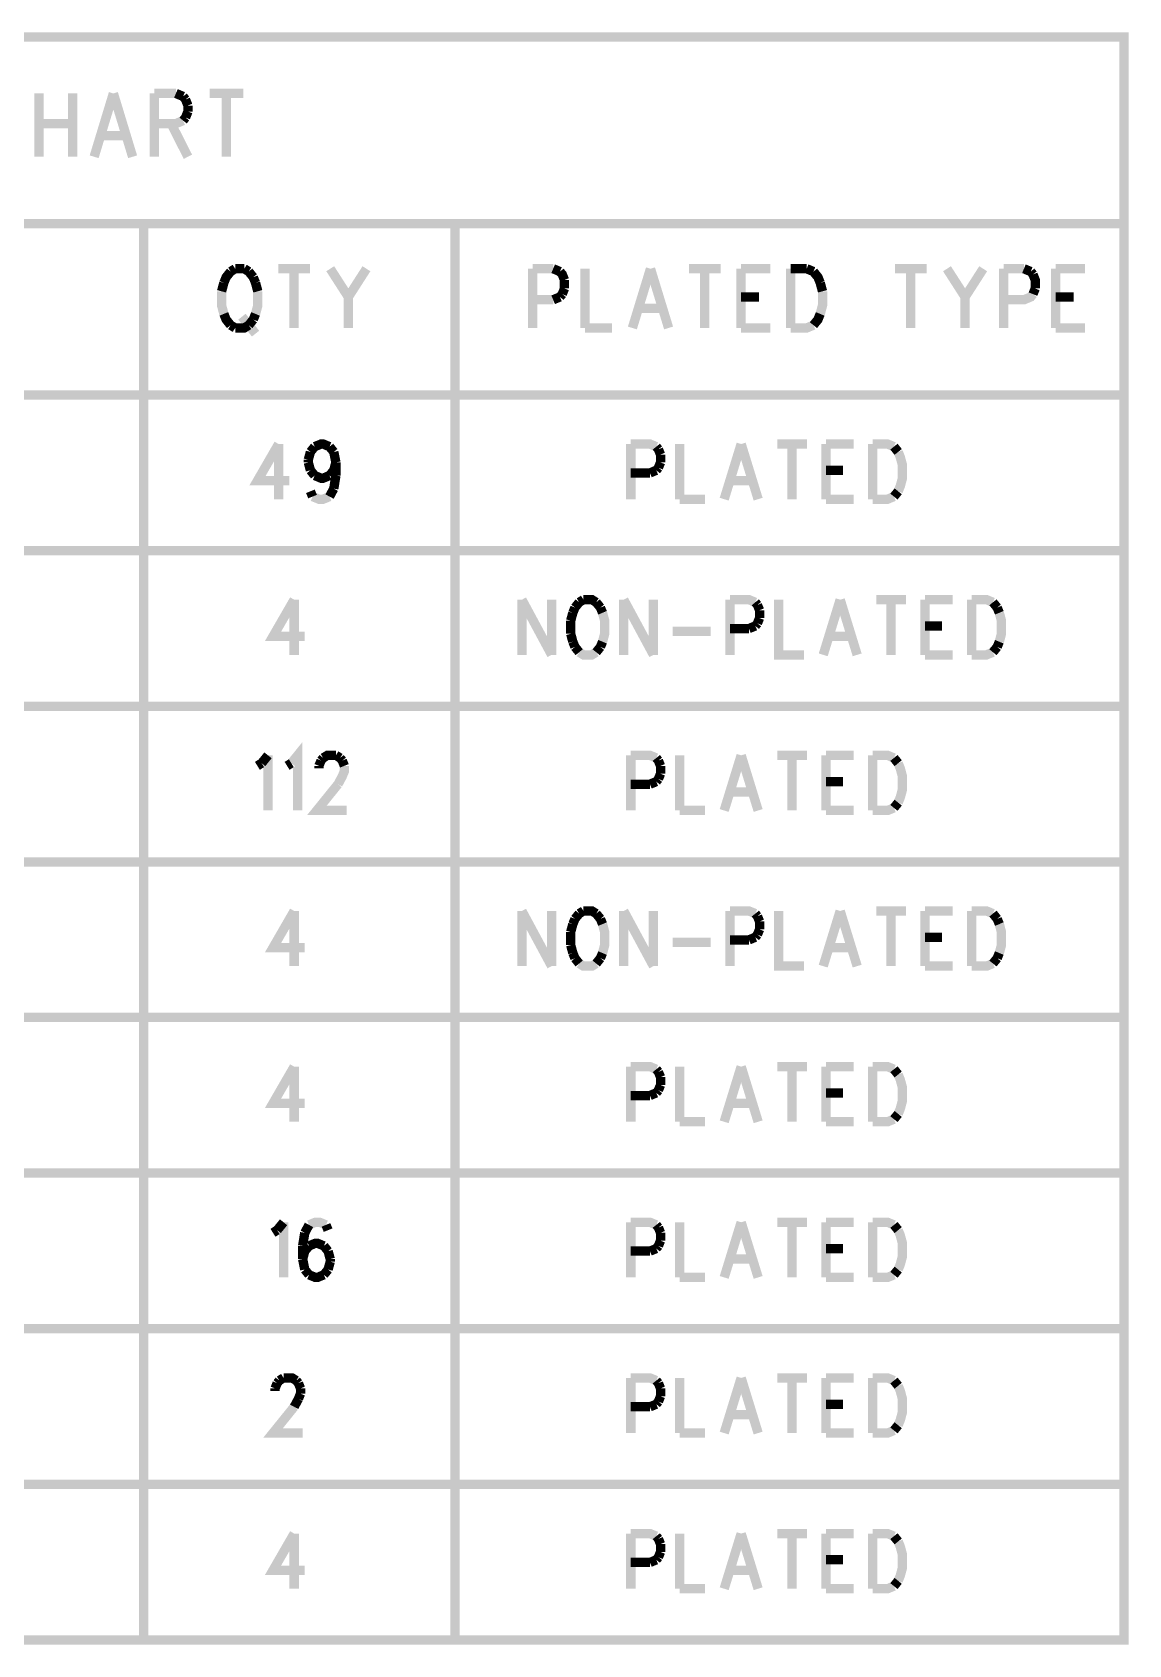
# Model space of a CAD drawing. Extents: x 7.3 to 17.4, y 4.7 to 13.3.
# Drawn here: x 15.646 to 17.407, y 8.192 to 10.783 of the extents above; entities that cross this region are included whole.
import ezdxf

# ---------------------------------------------------------------- set-up
doc = ezdxf.new("R2010")
doc.units = 0
doc.layers.add('DD_PHO', color=6, linetype='CONTINUOUS')

msp = doc.modelspace()

# ---------------------------------------------------------------- linework, layer by layer
at = {"layer": 'DD_PHO', "const_width": 0.015}
for points in [[(13.75, 10.775), (13.75, 8.2), (17.4, 8.2), (17.4, 10.775), (13.75, 10.775)], [(15.65636, 10.68421), (15.65636, 10.5825)], [(15.71045, 10.68421), (15.71045, 10.5825)], [(15.77613, 10.68421), (15.74522, 10.5825)], [(15.77613, 10.68421), (15.80704, 10.5825)], [(15.84181, 10.68421), (15.84181, 10.5825)], [(15.84181, 10.68421), (15.87659, 10.68421)], [(15.87659, 10.68421), (15.88818, 10.67937)], [(15.88818, 10.67937), (15.89204, 10.67453)], [(15.89204, 10.67453), (15.8959, 10.66484)], [(15.8959, 10.66484), (15.8959, 10.65515)], [(15.93068, 10.68421), (15.98477, 10.68421)], [(15.95772, 10.68421), (15.95772, 10.5825)], [(15.88818, 10.64062), (15.87659, 10.63578), (15.84181, 10.63578)], [(15.89204, 10.64546), (15.88818, 10.64062)], [(15.8959, 10.65515), (15.89204, 10.64546)], [(15.65636, 10.63578), (15.71045, 10.63578)], [(15.75681, 10.6164), (15.79545, 10.6164)], [(15.86886, 10.63578), (15.8959, 10.5825)], [(13.75, 10.475), (17.4, 10.475)], [(15.825, 10.475), (15.825, 8.2)], [(16.325, 10.475), (16.325, 8.2)], [(15.95363, 10.38), (15.95, 10.3664)], [(15.96454, 10.39812), (15.95727, 10.38906), (15.95363, 10.38)], [(15.97181, 10.40265), (15.96454, 10.39812)], [(15.98636, 10.40265), (15.97181, 10.40265)], [(15.99363, 10.39812), (15.98636, 10.40265)], [(16.0009, 10.38906), (15.99363, 10.39812)], [(16.00454, 10.38), (16.0009, 10.38906)], [(16.00818, 10.3664), (16.00454, 10.38)], [(16.0409, 10.40265), (16.09181, 10.40265)], [(16.06636, 10.40265), (16.06636, 10.3075)], [(16.12454, 10.40265), (16.15363, 10.35734)], [(16.18272, 10.40265), (16.15363, 10.35734)], [(16.45, 10.40265), (16.45, 10.3075)], [(16.45, 10.40265), (16.48272, 10.40265)], [(16.48272, 10.40265), (16.49363, 10.39812)], [(16.49363, 10.39812), (16.49727, 10.39359), (16.5009, 10.38453)], [(16.5009, 10.38453), (16.5009, 10.37093)], [(16.53363, 10.40265), (16.53363, 10.3075)], [(16.63909, 10.40265), (16.61, 10.3075)], [(16.63909, 10.40265), (16.66818, 10.3075)], [(16.7009, 10.40265), (16.75181, 10.40265)], [(16.72636, 10.40265), (16.72636, 10.3075)], [(16.78454, 10.40265), (16.78454, 10.3075)], [(16.78454, 10.40265), (16.83181, 10.40265)], [(16.86454, 10.40265), (16.86454, 10.3075)], [(16.86454, 10.40265), (16.89, 10.40265)], [(16.89, 10.40265), (16.9009, 10.39812)], [(16.9009, 10.39812), (16.90818, 10.38906), (16.91181, 10.38)], [(16.91181, 10.38), (16.91545, 10.3664)], [(17.03181, 10.40265), (17.08272, 10.40265)], [(17.05727, 10.40265), (17.05727, 10.3075)], [(17.11545, 10.40265), (17.14454, 10.35734)], [(17.17363, 10.40265), (17.14454, 10.35734)], [(17.20636, 10.40265), (17.20636, 10.3075)], [(17.20636, 10.40265), (17.23909, 10.40265)], [(17.23909, 10.40265), (17.25, 10.39812)], [(17.25, 10.39812), (17.25363, 10.39359)], [(17.25363, 10.39359), (17.25727, 10.38453), (17.25727, 10.37093)], [(17.29, 10.40265), (17.29, 10.3075)], [(17.29, 10.40265), (17.33727, 10.40265)], [(15.95, 10.3664), (15.95, 10.34375), (15.95363, 10.33015)], [(16.00454, 10.33015), (16.00818, 10.34375), (16.00818, 10.3664)], [(16.15363, 10.35734), (16.15363, 10.3075)], [(16.48272, 10.35281), (16.45, 10.35281)], [(16.49363, 10.35734), (16.48272, 10.35281)], [(16.49727, 10.36187), (16.49363, 10.35734)], [(16.5009, 10.37093), (16.49727, 10.36187)], [(16.78454, 10.35734), (16.81363, 10.35734)], [(16.91545, 10.3664), (16.91545, 10.34375), (16.91181, 10.33015)], [(17.14454, 10.35734), (17.14454, 10.3075)], [(17.25363, 10.36187), (17.25, 10.35734), (17.23909, 10.35281), (17.20636, 10.35281)], [(17.25727, 10.37093), (17.25363, 10.36187)], [(17.29, 10.35734), (17.31909, 10.35734)], [(15.95363, 10.33015), (15.95727, 10.32109), (15.96454, 10.31203)], [(16.0009, 10.32109), (16.00454, 10.33015)], [(16.6209, 10.33921), (16.65727, 10.33921)], [(16.91181, 10.33015), (16.90818, 10.32109), (16.9009, 10.31203)], [(15.96454, 10.31203), (15.97181, 10.3075)], [(15.97181, 10.3075), (15.98636, 10.3075), (15.99363, 10.31203)], [(15.98272, 10.32562), (16.00454, 10.29843)], [(15.99363, 10.31203), (16.0009, 10.32109)], [(16.53363, 10.3075), (16.57727, 10.3075)], [(16.78454, 10.3075), (16.83181, 10.3075)], [(16.9009, 10.31203), (16.89, 10.3075), (16.86454, 10.3075)], [(17.29, 10.3075), (17.33727, 10.3075)], [(17.4, 10.2), (13.75, 10.2)], [(16.04159, 10.12109), (16.0075, 10.06203), (16.05863, 10.06203)], [(16.04159, 10.12109), (16.04159, 10.0325)], [(16.09954, 10.11687), (16.10977, 10.12109), (16.11318, 10.12109), (16.1234, 10.11687)], [(16.6075, 10.12109), (16.6075, 10.0325)], [(16.6075, 10.12109), (16.63818, 10.12109), (16.6484, 10.11687)], [(16.6859, 10.12109), (16.6859, 10.0325)], [(16.78477, 10.12109), (16.7575, 10.0325)], [(16.78477, 10.12109), (16.81204, 10.0325)], [(16.84272, 10.12109), (16.89045, 10.12109)], [(16.86659, 10.12109), (16.86659, 10.0325)], [(16.92113, 10.12109), (16.92113, 10.0325)], [(16.92113, 10.12109), (16.96545, 10.12109)], [(16.99613, 10.12109), (16.99613, 10.0325)], [(16.99613, 10.12109), (17.02, 10.12109), (17.03022, 10.11687)], [(16.08931, 10.09578), (16.09272, 10.10843)], [(16.08931, 10.09156), (16.08931, 10.09578)], [(16.09272, 10.10843), (16.09954, 10.11687)], [(16.1234, 10.11687), (16.13022, 10.10843)], [(16.13022, 10.10843), (16.13363, 10.09156)], [(16.6484, 10.11687), (16.65181, 10.11265)], [(16.65181, 10.11265), (16.65522, 10.10421)], [(16.65522, 10.10421), (16.65522, 10.09156)], [(17.03022, 10.11687), (17.03704, 10.10843)], [(17.03704, 10.10843), (17.04045, 10.1), (17.04386, 10.08734), (17.04386, 10.06625), (17.04045, 10.05359), (17.03704, 10.04515)], [(16.09272, 10.0789), (16.08931, 10.09156)], [(16.09954, 10.07046), (16.09272, 10.0789)], [(16.1234, 10.07046), (16.11318, 10.06625), (16.10977, 10.06625), (16.09954, 10.07046)], [(16.13022, 10.0789), (16.1234, 10.07046)], [(16.13363, 10.09156), (16.13022, 10.0789)], [(16.13363, 10.07046), (16.13022, 10.04937)], [(16.13363, 10.09156), (16.13363, 10.07046)], [(16.63818, 10.07468), (16.6075, 10.07468)], [(16.6484, 10.0789), (16.63818, 10.07468)], [(16.65181, 10.08312), (16.6484, 10.0789)], [(16.65522, 10.09156), (16.65181, 10.08312)], [(16.92113, 10.0789), (16.9484, 10.0789)], [(16.09613, 10.03671), (16.09272, 10.04515)], [(16.13022, 10.04937), (16.1234, 10.03671)], [(16.76772, 10.06203), (16.80181, 10.06203)], [(17.03704, 10.04515), (17.03022, 10.03671)], [(16.1234, 10.03671), (16.11318, 10.0325), (16.10636, 10.0325), (16.09613, 10.03671)], [(16.6859, 10.0325), (16.72681, 10.0325)], [(16.92113, 10.0325), (16.96545, 10.0325)], [(17.03022, 10.03671), (17.02, 10.0325), (16.99613, 10.0325)], [(13.75, 9.95), (17.4, 9.95)], [(16.06659, 9.87109), (16.0325, 9.81203), (16.08363, 9.81203)], [(16.06659, 9.87109), (16.06659, 9.7825)], [(16.4325, 9.87109), (16.4325, 9.7825)], [(16.4325, 9.87109), (16.48022, 9.7825)], [(16.48022, 9.87109), (16.48022, 9.7825)], [(16.52454, 9.86687), (16.51772, 9.85843)], [(16.53136, 9.87109), (16.52454, 9.86687)], [(16.55181, 9.86687), (16.545, 9.87109), (16.53136, 9.87109)], [(16.55863, 9.85843), (16.55181, 9.86687)], [(16.59613, 9.87109), (16.59613, 9.7825)], [(16.59613, 9.87109), (16.64386, 9.7825)], [(16.64386, 9.87109), (16.64386, 9.7825)], [(16.76659, 9.87109), (16.76659, 9.7825)], [(16.76659, 9.87109), (16.79727, 9.87109), (16.8075, 9.86687)], [(16.8075, 9.86687), (16.8109, 9.86265)], [(16.8109, 9.86265), (16.81431, 9.85421)], [(16.845, 9.87109), (16.845, 9.7825), (16.8859, 9.7825)], [(16.94386, 9.87109), (16.91659, 9.7825)], [(16.94386, 9.87109), (16.97113, 9.7825)], [(17.00181, 9.87109), (17.04954, 9.87109)], [(17.02568, 9.87109), (17.02568, 9.7825)], [(17.08022, 9.87109), (17.08022, 9.7825)], [(17.08022, 9.87109), (17.12454, 9.87109)], [(17.15522, 9.87109), (17.15522, 9.7825)], [(17.15522, 9.87109), (17.17909, 9.87109), (17.18931, 9.86687)], [(17.18931, 9.86687), (17.19613, 9.85843)], [(16.51431, 9.85), (16.5109, 9.83734)], [(16.5109, 9.83734), (16.5109, 9.81625)], [(16.51772, 9.85843), (16.51431, 9.85)], [(16.56204, 9.85), (16.55863, 9.85843)], [(16.56204, 9.80359), (16.56545, 9.81625), (16.56545, 9.83734), (16.56204, 9.85)], [(16.81431, 9.84156), (16.8109, 9.83312)], [(16.81431, 9.85421), (16.81431, 9.84156)], [(17.19613, 9.85843), (17.19954, 9.85)], [(17.19954, 9.85), (17.20295, 9.83734), (17.20295, 9.81625), (17.19954, 9.80359)], [(16.5109, 9.81625), (16.51431, 9.80359)], [(16.67454, 9.82046), (16.7359, 9.82046)], [(16.79727, 9.82468), (16.76659, 9.82468)], [(16.8075, 9.8289), (16.79727, 9.82468)], [(16.8109, 9.83312), (16.8075, 9.8289)], [(16.92681, 9.81203), (16.9609, 9.81203)], [(17.08022, 9.8289), (17.1075, 9.8289)], [(16.51431, 9.80359), (16.51772, 9.79515)], [(16.51772, 9.79515), (16.52454, 9.78671)], [(16.52454, 9.78671), (16.53136, 9.7825), (16.545, 9.7825), (16.55181, 9.78671)], [(16.55181, 9.78671), (16.55863, 9.79515)], [(16.55863, 9.79515), (16.56204, 9.80359)], [(17.18931, 9.78671), (17.17909, 9.7825), (17.15522, 9.7825)], [(17.19613, 9.79515), (17.18931, 9.78671)], [(17.19954, 9.80359), (17.19613, 9.79515)], [(17.08022, 9.7825), (17.12454, 9.7825)], [(13.75, 9.7), (17.4, 9.7)], [(16.06204, 9.60843), (16.07227, 9.62109), (16.07227, 9.5325)], [(16.0075, 9.60421), (16.01431, 9.60843)], [(16.01431, 9.60843), (16.02454, 9.62109)], [(16.02454, 9.62109), (16.02454, 9.5325)], [(16.05522, 9.60421), (16.06204, 9.60843)], [(16.10636, 9.60421), (16.10977, 9.61265)], [(16.10636, 9.6), (16.10636, 9.60421)], [(16.10977, 9.61265), (16.11318, 9.61687)], [(16.11318, 9.61687), (16.12, 9.62109), (16.13363, 9.62109)], [(16.13363, 9.62109), (16.14045, 9.61687)], [(16.14727, 9.60421), (16.14727, 9.59578), (16.14386, 9.58734), (16.13704, 9.57468)], [(16.14045, 9.61687), (16.14386, 9.61265)], [(16.14386, 9.61265), (16.14727, 9.60421)], [(16.6075, 9.62109), (16.6075, 9.5325)], [(16.6075, 9.62109), (16.63818, 9.62109), (16.6484, 9.61687)], [(16.6484, 9.61687), (16.65181, 9.61265)], [(16.65181, 9.61265), (16.65522, 9.60421)], [(16.65522, 9.60421), (16.65522, 9.59156)], [(16.6859, 9.62109), (16.6859, 9.5325)], [(16.78477, 9.62109), (16.7575, 9.5325)], [(16.78477, 9.62109), (16.81204, 9.5325)], [(16.84272, 9.62109), (16.89045, 9.62109)], [(16.86659, 9.62109), (16.86659, 9.5325)], [(16.92113, 9.62109), (16.92113, 9.5325)], [(16.92113, 9.62109), (16.96545, 9.62109)], [(16.99613, 9.62109), (16.99613, 9.5325)], [(16.99613, 9.62109), (17.02, 9.62109), (17.03022, 9.61687)], [(17.03022, 9.61687), (17.03704, 9.60843)], [(17.03704, 9.60843), (17.04045, 9.6), (17.04386, 9.58734), (17.04386, 9.56625), (17.04045, 9.55359), (17.03704, 9.54515)], [(16.6484, 9.5789), (16.63818, 9.57468)], [(16.65181, 9.58312), (16.6484, 9.5789)], [(16.65522, 9.59156), (16.65181, 9.58312)], [(16.92113, 9.5789), (16.9484, 9.5789)], [(16.13704, 9.57468), (16.10295, 9.5325), (16.15068, 9.5325)], [(16.63818, 9.57468), (16.6075, 9.57468)], [(16.76772, 9.56203), (16.80181, 9.56203)], [(16.6859, 9.5325), (16.72681, 9.5325)], [(16.92113, 9.5325), (16.96545, 9.5325)], [(17.03022, 9.53671), (17.02, 9.5325), (16.99613, 9.5325)], [(17.03704, 9.54515), (17.03022, 9.53671)], [(13.75, 9.45), (17.4, 9.45)], [(16.06659, 9.37109), (16.0325, 9.31203), (16.08363, 9.31203)], [(16.06659, 9.37109), (16.06659, 9.2825)], [(16.4325, 9.37109), (16.4325, 9.2825)], [(16.4325, 9.37109), (16.48022, 9.2825)], [(16.48022, 9.37109), (16.48022, 9.2825)], [(16.53136, 9.37109), (16.52454, 9.36687)], [(16.55181, 9.36687), (16.545, 9.37109), (16.53136, 9.37109)], [(16.59613, 9.37109), (16.59613, 9.2825)], [(16.59613, 9.37109), (16.64386, 9.2825)], [(16.64386, 9.37109), (16.64386, 9.2825)], [(16.76659, 9.37109), (16.76659, 9.2825)], [(16.76659, 9.37109), (16.79727, 9.37109), (16.8075, 9.36687)], [(16.845, 9.37109), (16.845, 9.2825), (16.8859, 9.2825)], [(16.94386, 9.37109), (16.91659, 9.2825)], [(16.94386, 9.37109), (16.97113, 9.2825)], [(17.00181, 9.37109), (17.04954, 9.37109)], [(17.02568, 9.37109), (17.02568, 9.2825)], [(17.08022, 9.37109), (17.08022, 9.2825)], [(17.08022, 9.37109), (17.12454, 9.37109)], [(17.15522, 9.37109), (17.15522, 9.2825)], [(17.15522, 9.37109), (17.17909, 9.37109), (17.18931, 9.36687)], [(16.51431, 9.35), (16.5109, 9.33734)], [(16.51772, 9.35843), (16.51431, 9.35)], [(16.52454, 9.36687), (16.51772, 9.35843)], [(16.55863, 9.35843), (16.55181, 9.36687)], [(16.56204, 9.35), (16.55863, 9.35843)], [(16.56204, 9.30359), (16.56545, 9.31625), (16.56545, 9.33734), (16.56204, 9.35)], [(16.8075, 9.36687), (16.8109, 9.36265)], [(16.8109, 9.36265), (16.81431, 9.35421)], [(16.81431, 9.35421), (16.81431, 9.34156)], [(17.18931, 9.36687), (17.19613, 9.35843)], [(17.19613, 9.35843), (17.19954, 9.35)], [(17.19954, 9.35), (17.20295, 9.33734), (17.20295, 9.31625), (17.19954, 9.30359)], [(16.5109, 9.33734), (16.5109, 9.31625)], [(16.67454, 9.32046), (16.7359, 9.32046)], [(16.79727, 9.32468), (16.76659, 9.32468)], [(16.8075, 9.3289), (16.79727, 9.32468)], [(16.8109, 9.33312), (16.8075, 9.3289)], [(16.81431, 9.34156), (16.8109, 9.33312)], [(17.08022, 9.3289), (17.1075, 9.3289)], [(16.5109, 9.31625), (16.51431, 9.30359)], [(16.51431, 9.30359), (16.51772, 9.29515)], [(16.51772, 9.29515), (16.52454, 9.28671)], [(16.55181, 9.28671), (16.55863, 9.29515)], [(16.55863, 9.29515), (16.56204, 9.30359)], [(16.92681, 9.31203), (16.9609, 9.31203)], [(17.19613, 9.29515), (17.18931, 9.28671)], [(17.19954, 9.30359), (17.19613, 9.29515)], [(16.52454, 9.28671), (16.53136, 9.2825), (16.545, 9.2825), (16.55181, 9.28671)], [(17.08022, 9.2825), (17.12454, 9.2825)], [(17.18931, 9.28671), (17.17909, 9.2825), (17.15522, 9.2825)], [(13.75, 9.2), (17.4, 9.2)], [(16.06659, 9.12109), (16.0325, 9.06203), (16.08363, 9.06203)], [(16.06659, 9.12109), (16.06659, 9.0325)], [(16.6075, 9.12109), (16.6075, 9.0325)], [(16.6075, 9.12109), (16.63818, 9.12109), (16.6484, 9.11687)], [(16.6484, 9.11687), (16.65181, 9.11265)], [(16.65181, 9.11265), (16.65522, 9.10421)], [(16.6859, 9.12109), (16.6859, 9.0325)], [(16.78477, 9.12109), (16.7575, 9.0325)], [(16.78477, 9.12109), (16.81204, 9.0325)], [(16.84272, 9.12109), (16.89045, 9.12109)], [(16.86659, 9.12109), (16.86659, 9.0325)], [(16.92113, 9.12109), (16.92113, 9.0325)], [(16.92113, 9.12109), (16.96545, 9.12109)], [(16.99613, 9.12109), (16.99613, 9.0325)], [(16.99613, 9.12109), (17.02, 9.12109), (17.03022, 9.11687)], [(17.03022, 9.11687), (17.03704, 9.10843)], [(16.65522, 9.09156), (16.65181, 9.08312)], [(16.65522, 9.10421), (16.65522, 9.09156)], [(17.03704, 9.10843), (17.04045, 9.1), (17.04386, 9.08734), (17.04386, 9.06625), (17.04045, 9.05359), (17.03704, 9.04515)], [(16.63818, 9.07468), (16.6075, 9.07468)], [(16.6484, 9.0789), (16.63818, 9.07468)], [(16.65181, 9.08312), (16.6484, 9.0789)], [(16.76772, 9.06203), (16.80181, 9.06203)], [(16.92113, 9.0789), (16.9484, 9.0789)], [(16.6859, 9.0325), (16.72681, 9.0325)], [(16.92113, 9.0325), (16.96545, 9.0325)], [(17.03022, 9.03671), (17.02, 9.0325), (16.99613, 9.0325)], [(17.03704, 9.04515), (17.03022, 9.03671)], [(13.75, 8.95), (17.4, 8.95)], [(16.0325, 8.85421), (16.03931, 8.85843)], [(16.03931, 8.85843), (16.04954, 8.87109)], [(16.04954, 8.87109), (16.04954, 8.7825)], [(16.08363, 8.85421), (16.08022, 8.83312)], [(16.09045, 8.86687), (16.08363, 8.85421)], [(16.11772, 8.86687), (16.1075, 8.87109), (16.10068, 8.87109), (16.09045, 8.86687)], [(16.12113, 8.85843), (16.11772, 8.86687)], [(16.6075, 8.87109), (16.6075, 8.7825)], [(16.6075, 8.87109), (16.63818, 8.87109), (16.6484, 8.86687)], [(16.6484, 8.86687), (16.65181, 8.86265)], [(16.65181, 8.86265), (16.65522, 8.85421)], [(16.65522, 8.85421), (16.65522, 8.84156)], [(16.6859, 8.87109), (16.6859, 8.7825)], [(16.78477, 8.87109), (16.7575, 8.7825)], [(16.78477, 8.87109), (16.81204, 8.7825)], [(16.84272, 8.87109), (16.89045, 8.87109)], [(16.86659, 8.87109), (16.86659, 8.7825)], [(16.92113, 8.87109), (16.92113, 8.7825)], [(16.92113, 8.87109), (16.96545, 8.87109)], [(16.99613, 8.87109), (16.99613, 8.7825)], [(16.99613, 8.87109), (17.02, 8.87109), (17.03022, 8.86687)], [(17.03022, 8.86687), (17.03704, 8.85843)], [(17.03704, 8.85843), (17.04045, 8.85), (17.04386, 8.83734), (17.04386, 8.81625), (17.04045, 8.80359), (17.03704, 8.79515)], [(16.08022, 8.83312), (16.08022, 8.81203)], [(16.08363, 8.82468), (16.08022, 8.81203)], [(16.09045, 8.83312), (16.08363, 8.82468)], [(16.11431, 8.83312), (16.10409, 8.83734), (16.10068, 8.83734), (16.09045, 8.83312)], [(16.12113, 8.82468), (16.11431, 8.83312)], [(16.12454, 8.81203), (16.12113, 8.82468)], [(16.63818, 8.82468), (16.6075, 8.82468)], [(16.6484, 8.8289), (16.63818, 8.82468)], [(16.65181, 8.83312), (16.6484, 8.8289)], [(16.65522, 8.84156), (16.65181, 8.83312)], [(16.92113, 8.8289), (16.9484, 8.8289)], [(16.08022, 8.81203), (16.08363, 8.79515)], [(16.12113, 8.79515), (16.12454, 8.80781)], [(16.12454, 8.80781), (16.12454, 8.81203)], [(16.76772, 8.81203), (16.80181, 8.81203)], [(16.08363, 8.79515), (16.09045, 8.78671)], [(16.09045, 8.78671), (16.10068, 8.7825), (16.10409, 8.7825), (16.11431, 8.78671)], [(16.11431, 8.78671), (16.12113, 8.79515)], [(16.6859, 8.7825), (16.72681, 8.7825)], [(16.92113, 8.7825), (16.96545, 8.7825)], [(17.03022, 8.78671), (17.02, 8.7825), (16.99613, 8.7825)], [(17.03704, 8.79515), (17.03022, 8.78671)], [(13.75, 8.7), (17.4, 8.7)], [(16.04272, 8.61687), (16.04954, 8.62109)], [(16.04954, 8.62109), (16.06318, 8.62109), (16.07, 8.61687)], [(16.6075, 8.62109), (16.6075, 8.5325)], [(16.6075, 8.62109), (16.63818, 8.62109), (16.6484, 8.61687)], [(16.6859, 8.62109), (16.6859, 8.5325)], [(16.78477, 8.62109), (16.7575, 8.5325)], [(16.78477, 8.62109), (16.81204, 8.5325)], [(16.84272, 8.62109), (16.89045, 8.62109)], [(16.86659, 8.62109), (16.86659, 8.5325)], [(16.92113, 8.62109), (16.92113, 8.5325)], [(16.92113, 8.62109), (16.96545, 8.62109)], [(16.99613, 8.62109), (16.99613, 8.5325)], [(16.99613, 8.62109), (17.02, 8.62109), (17.03022, 8.61687)], [(16.0359, 8.60421), (16.03931, 8.61265)], [(16.0359, 8.6), (16.0359, 8.60421)], [(16.03931, 8.61265), (16.04272, 8.61687)], [(16.07, 8.61687), (16.0734, 8.61265)], [(16.0734, 8.61265), (16.07681, 8.60421)], [(16.07681, 8.59578), (16.0734, 8.58734)], [(16.07681, 8.60421), (16.07681, 8.59578)], [(16.6484, 8.61687), (16.65181, 8.61265)], [(16.65181, 8.61265), (16.65522, 8.60421)], [(16.65522, 8.59156), (16.65181, 8.58312)], [(16.65522, 8.60421), (16.65522, 8.59156)], [(17.03022, 8.61687), (17.03704, 8.60843)], [(17.03704, 8.60843), (17.04045, 8.6), (17.04386, 8.58734), (17.04386, 8.56625), (17.04045, 8.55359), (17.03704, 8.54515)], [(16.06659, 8.57468), (16.0325, 8.5325), (16.08022, 8.5325)], [(16.0734, 8.58734), (16.06659, 8.57468)], [(16.63818, 8.57468), (16.6075, 8.57468)], [(16.6484, 8.5789), (16.63818, 8.57468)], [(16.65181, 8.58312), (16.6484, 8.5789)], [(16.92113, 8.5789), (16.9484, 8.5789)], [(16.76772, 8.56203), (16.80181, 8.56203)], [(17.03704, 8.54515), (17.03022, 8.53671)], [(16.6859, 8.5325), (16.72681, 8.5325)], [(16.92113, 8.5325), (16.96545, 8.5325)], [(17.03022, 8.53671), (17.02, 8.5325), (16.99613, 8.5325)], [(13.75, 8.45), (17.4, 8.45)], [(16.06659, 8.37109), (16.0325, 8.31203), (16.08363, 8.31203)], [(16.06659, 8.37109), (16.06659, 8.2825)], [(16.6075, 8.37109), (16.6075, 8.2825)], [(16.6075, 8.37109), (16.63818, 8.37109), (16.6484, 8.36687)], [(16.6484, 8.36687), (16.65181, 8.36265)], [(16.65181, 8.36265), (16.65522, 8.35421)], [(16.6859, 8.37109), (16.6859, 8.2825)], [(16.78477, 8.37109), (16.7575, 8.2825)], [(16.78477, 8.37109), (16.81204, 8.2825)], [(16.84272, 8.37109), (16.89045, 8.37109)], [(16.86659, 8.37109), (16.86659, 8.2825)], [(16.92113, 8.37109), (16.92113, 8.2825)], [(16.92113, 8.37109), (16.96545, 8.37109)], [(16.99613, 8.37109), (16.99613, 8.2825)], [(16.99613, 8.37109), (17.02, 8.37109), (17.03022, 8.36687)], [(17.03022, 8.36687), (17.03704, 8.35843)], [(17.03704, 8.35843), (17.04045, 8.35), (17.04386, 8.33734), (17.04386, 8.31625), (17.04045, 8.30359), (17.03704, 8.29515)], [(16.65181, 8.33312), (16.6484, 8.3289)], [(16.65522, 8.34156), (16.65181, 8.33312)], [(16.65522, 8.35421), (16.65522, 8.34156)], [(16.63818, 8.32468), (16.6075, 8.32468)], [(16.6484, 8.3289), (16.63818, 8.32468)], [(16.76772, 8.31203), (16.80181, 8.31203)], [(16.92113, 8.3289), (16.9484, 8.3289)], [(16.6859, 8.2825), (16.72681, 8.2825)], [(16.92113, 8.2825), (16.96545, 8.2825)], [(17.03022, 8.28671), (17.02, 8.2825), (16.99613, 8.2825)], [(17.03704, 8.29515), (17.03022, 8.28671)]]:
    msp.add_lwpolyline(points, dxfattribs=at)

doc.saveas('drawing.dxf')
